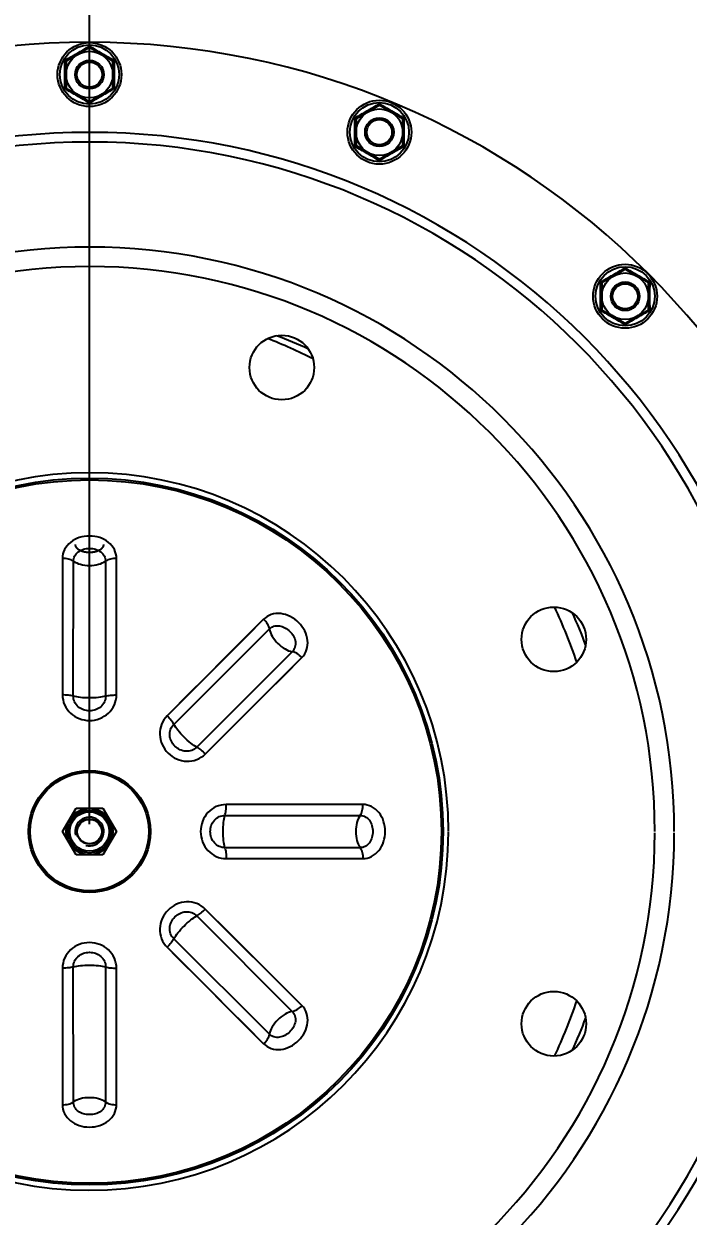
# Model space of a CAD drawing. Header units: millimetres. Extents: x 1186 to 6713, y 237 to 5598.
# Drawn here: x 3972 to 4157, y 4682.7 to 5015 of the extents above; entities that cross this region are included whole.
import ezdxf

# ---------------------------------------------------------------- set-up
doc = ezdxf.new("R2010")
doc.units = ezdxf.units.MM
doc.header["$LTSCALE"] = 384.175
doc.header["$PDMODE"] = 3
doc.header["$PDSIZE"] = 8
doc.layers.get('0').update_dxf_attribs({"linetype": 'CONTINUOUS'})
doc.layers.get('Defpoints').update_dxf_attribs({"linetype": 'CONTINUOUS'})
doc.layers.add('02___PRT_ALL_AXES', color=7, linetype='CONTINUOUS')
doc.layers.add('03___PRT_ALL_CURVES', color=7, linetype='CONTINUOUS')
doc.styles.get("Standard").update_dxf_attribs({"font": 'calibri.ttf'})
doc.dimstyles.get("Standard").update_dxf_attribs({"dimtxt": 43.75, "dimasz": 43.75, "dimexe": 1.5, "dimexo": 1, "dimtad": 1, "dimdsep": 46, "dimtxsty": 'Standard', "dimblk": '_FILLED', "dimblk1": '_FILLED', "dimblk2": '_FILLED', "dimcen": 0.09, "dimazin": 2, "dimtol": 1, "dimtp": 0.01, "dimtm": 0.01, "dimtfac": 1, "dimtofl": 0, "dimtmove": 0, "dimatfit": 3, "dimldrblk": '_FILLED', "dimfxl": 1, "dimtolj": 1, "dimarcsym": 0})

# ---------------------------------------------------------------- blocks, each defined once
blk = doc.blocks.new('_FILLED')
at = {"color": 0, "linetype": 'ByBlock'}
blk.add_solid([(0, 0), (-1, 0.2143), (-1, -0.2143)], dxfattribs=at)
blk = doc.blocks.new('*D78')
at = {"color": 0, "lineweight": -2}
for p, q in [((3990.23, 4791.94), (3990.23, 5283.6)), ((4033.98, 5282.1), (4311.9, 5282.1)), ((4626.51, 5282.1), (4348.59, 5282.1)), ((4670.26, 4791.94), (4670.26, 5283.6))]:
    blk.add_line(p, q, dxfattribs=at)
at = {"layer": 'Defpoints', "color": 0}
for p in [(4670.26, 5282.1), (3990.23, 4790.94), (4670.26, 4790.94)]:
    blk.add_point(p, dxfattribs=at)
at = {"color": 0, "linetype": 'ByBlock', "lineweight": -2, "xscale": 43.75, "yscale": 43.75, "zscale": 43.75, "rotation": 180}
blk.add_blockref('_FILLED', (3990.23, 5282.1), dxfattribs=at)
at = {"color": 0, "linetype": 'ByBlock', "lineweight": -2, "xscale": 43.75, "yscale": 43.75, "zscale": 43.75}
blk.add_blockref('_FILLED', (4670.26, 5282.1), dxfattribs=at)
at = {"color": 0, "insert": (4330.25, 5282.1), "char_height": 43.75, "attachment_point": 5}
blk.add_mtext('\\A1;\\A1;G', dxfattribs=at)
blk = doc.blocks.new('*D80')
at = {"color": 0, "lineweight": -2}
for p, q in [((3770.23, 4788.88), (3770.23, 4468.09)), ((4210.24, 4788.42), (4210.24, 4468.09)), ((3813.98, 4469.59), (3920.88, 4469.59)), ((4166.49, 4469.59), (4082.52, 4469.59))]:
    blk.add_line(p, q, dxfattribs=at)
at = {"layer": 'Defpoints', "color": 0}
for p in [(3770.23, 4789.88), (4210.24, 4789.42), (4210.24, 4469.59)]:
    blk.add_point(p, dxfattribs=at)
at = {"color": 0, "linetype": 'ByBlock', "lineweight": -2, "xscale": 43.75, "yscale": 43.75, "zscale": 43.75, "rotation": 180}
blk.add_blockref('_FILLED', (3770.23, 4469.59), dxfattribs=at)
at = {"color": 0, "linetype": 'ByBlock', "lineweight": -2, "xscale": 43.75, "yscale": 43.75, "zscale": 43.75}
blk.add_blockref('_FILLED', (4210.24, 4469.59), dxfattribs=at)
at = {"color": 0, "insert": (4001.7, 4469.59), "char_height": 43.75, "attachment_point": 5}
blk.add_mtext('\\A1;\\A1;%%C 440', dxfattribs=at)

msp = doc.modelspace()

# ---------------------------------------------------------------- linework, layer by layer
at = {"linetype": 'Continuous'}
for p, q in [((3990.23263, 5008.38586), (3983.73277, 5004.63286)), ((3996.73277, 5004.63332), (3990.23263, 5008.38586)), ((3983.73277, 5004.63286), (3983.73303, 4997.1273)), ((3996.73303, 4997.12776), (3996.73277, 5004.63332)), ((3983.73303, 4997.1273), (3990.23317, 4993.37476)), ((3990.23317, 4993.37476), (3996.73303, 4997.12776)), ((4070.97884, 4992.32445), (4064.47897, 4988.57144)), ((4077.47897, 4988.5719), (4070.97884, 4992.32445)), ((4064.47897, 4988.57144), (4064.47924, 4981.06589)), ((4077.47924, 4981.06635), (4077.47897, 4988.5719)), ((4064.47924, 4981.06589), (4070.97937, 4977.31334)), ((4070.97937, 4977.31334), (4077.47924, 4981.06635)), ((4139.43217, 4946.5854), (4132.9323, 4942.83239)), ((4145.9323, 4942.83285), (4139.43217, 4946.5854)), ((4132.9323, 4942.83239), (4132.93256, 4935.32684)), ((4145.93256, 4935.32729), (4145.9323, 4942.83285)), ((4132.93256, 4935.32684), (4139.4327, 4931.57429)), ((4139.4327, 4931.57429), (4145.93256, 4935.32729)), ((3982.70017, 4866.02712), (3982.70694, 4827.9568)), ((3982.70017, 4866.02712), (3982.70308, 4843.34072)), ((3997.75885, 4827.95682), (3997.76559, 4866.02711)), ((3985.72624, 4827.62706), (3985.73807, 4865.26695)), ((3994.72766, 4865.26689), (3994.73946, 4827.62705)), ((4038.75038, 4849.05068), (4011.83537, 4822.12609)), ((4013.73719, 4819.75798), (4040.36098, 4846.36504)), ((4046.71753, 4840.0084), (4020.11049, 4813.38467)), ((4022.47871, 4811.48282), (4049.40324, 4838.39781)), ((4066.37971, 4797.41304), (4028.30939, 4797.40627)), ((4027.97965, 4794.38697), (4065.61954, 4794.37514)), ((4065.61948, 4785.38555), (4027.97964, 4785.37375)), ((4028.30941, 4782.35436), (4066.3797, 4782.34762)), ((4020.11057, 4766.37602), (4046.71763, 4739.75223)), ((4049.40327, 4741.36283), (4022.4787, 4768.27783)), ((4040.36099, 4733.39568), (4013.73726, 4760.00272)), ((4011.83541, 4757.6345), (4038.7504, 4730.70998)), ((3982.70695, 4751.8038), (3982.70021, 4713.73351)), ((3985.73814, 4714.49373), (3985.72634, 4752.13357)), ((3994.73956, 4752.13357), (3994.72773, 4714.49367)), ((3997.76563, 4713.7335), (3997.75886, 4751.80383)), ((3997.76563, 4713.7335), (3997.76381, 4729.78257)), ((3982.70053, 4718.00451), (3982.70021, 4713.73351))]:
    msp.add_line(p, q, dxfattribs=at)
for points in [[(3997.76399, 4851.24096), (3997.76527, 4861.75611), (3997.76559, 4866.02711)], [(3997.75885, 4827.95682), (3997.76124, 4836.15949), (3997.76289, 4844.25019), (3997.76399, 4851.24096)], [(4038.75038, 4849.05068), (4033.84314, 4844.14252), (4021.80995, 4832.10581)], [(3982.70308, 4843.34072), (3982.70425, 4837.53456), (3982.70694, 4827.9568)], [(4035.57245, 4824.57032), (4039.73598, 4828.73261), (4044.33067, 4833.32615), (4049.40324, 4838.39781)], [(4021.80995, 4832.10581), (4018.58647, 4828.88099), (4011.83537, 4822.12609)], [(4022.47871, 4811.48282), (4025.32709, 4814.32936), (4035.57245, 4824.57032)], [(4047.5125, 4797.41079), (4042.41918, 4797.4099), (4037.85955, 4797.40895), (4028.30939, 4797.40627)], [(4066.37971, 4797.41304), (4059.43917, 4797.41239), (4047.5125, 4797.41079)], [(4028.30941, 4782.35436), (4032.33633, 4782.35305), (4041.47529, 4782.35091)], [(4041.47529, 4782.35091), (4046.82234, 4782.34995), (4052.70959, 4782.34907), (4059.20664, 4782.34826), (4066.3797, 4782.34762)], [(4036.06055, 4754.70237), (4032.4584, 4758.30326), (4029.23358, 4761.52674), (4022.4787, 4768.27783)], [(4011.83541, 4757.6345), (4014.68195, 4754.78612), (4021.14265, 4748.32238)], [(4049.40327, 4741.36283), (4044.4951, 4746.27007), (4036.06055, 4754.70237)], [(3982.70695, 4751.8038), (3982.70456, 4743.60113), (3982.70291, 4735.51043), (3982.70181, 4728.51967), (3982.70053, 4718.00451)], [(3997.76381, 4729.78257), (3997.76272, 4736.4199), (3997.76155, 4742.22606), (3997.75886, 4751.80383)], [(4021.14265, 4748.32238), (4024.92291, 4744.54076), (4029.0852, 4740.37723), (4033.67874, 4735.78254), (4038.7504, 4730.70998)]]:
    msp.add_lwpolyline(points, dxfattribs=at)
for centre, radius in [((3990.2329, 5000.88031), 8.91272), ((3990.2329, 5000.88031), 8.24637), ((3990.2329, 5000.88031), 6.5), ((3990.2329, 5000.88031), 4), ((3990.2329, 5000.88031), 3.5), ((4070.9791, 4984.81889), 8.91272), ((4070.9791, 4984.81889), 8.24637), ((4070.9791, 4984.81889), 6.5), ((4070.9791, 4984.81889), 4), ((4070.9791, 4984.81889), 3.5), ((4139.43243, 4939.07984), 8.91272), ((4139.43243, 4939.07984), 8.24637), ((4139.43243, 4939.07984), 6.5), ((4139.43243, 4939.07984), 4), ((4139.43243, 4939.07984), 3.5), ((3990.2329, 4789.88031), 98.5), ((3990.2329, 4789.88031), 98.02353), ((3990.2329, 4789.88031), 17), ((3990.2329, 4789.88031), 16.52), ((3990.2329, 4789.88031), 6), ((3990.2329, 4789.88031), 5.5), ((3990.2329, 4789.88031), 3.5), ((3990.2329, 4789.88031), 3.4)]:
    msp.add_circle(centre, radius, dxfattribs=at)
for radius, start, end in [(100, 0, 359.88), (4, 255, 195)]:
    msp.add_arc((3990.2329, 4789.88031), radius, start, end, dxfattribs=at)
for points in [[(3983.38086, 5004.83601), (3984.52893, 5005.48473), (3986.82352, 5006.78505), (3989.09683, 5008.12223), (3990.23262, 5008.7922)], [(3990.23262, 5008.7922), (3991.36846, 5008.12231), (3993.64186, 5006.78529), (3995.93655, 5005.48513), (3997.08466, 5004.83649)], [(3990.23318, 4992.96842), (3989.09734, 4993.63832), (3986.82394, 4994.97533), (3984.52925, 4996.27549), (3983.38114, 4996.92413)], [(3997.08494, 4996.92461), (3995.93687, 4996.27589), (3993.64228, 4994.97557), (3991.36897, 4993.6384), (3990.23318, 4992.96842)], [(4064.12707, 4988.77459), (4065.27513, 4989.42331), (4067.56972, 4990.72363), (4069.84303, 4992.06081), (4070.97883, 4992.73078)], [(4070.97882, 4992.73078), (4072.11466, 4992.06089), (4074.38807, 4990.72387), (4076.68275, 4989.42372), (4077.83086, 4988.77508)], [(4070.97939, 4976.907), (4069.84355, 4977.5769), (4067.57014, 4978.91391), (4065.27546, 4980.21407), (4064.12735, 4980.86271)], [(4077.83114, 4980.86319), (4076.68308, 4980.21447), (4074.38849, 4978.91415), (4072.11517, 4977.57698), (4070.97938, 4976.907)], [(4132.58039, 4943.03554), (4133.72846, 4943.68426), (4136.02305, 4944.98458), (4138.29636, 4946.32176), (4139.43215, 4946.99173)], [(4139.43215, 4946.99173), (4140.56799, 4946.32184), (4142.84139, 4944.98482), (4145.13608, 4943.68466), (4146.28419, 4943.03603)], [(4139.43271, 4931.16795), (4138.29687, 4931.83785), (4136.02347, 4933.17486), (4133.72878, 4934.47502), (4132.58067, 4935.12366)], [(4146.28447, 4935.12414), (4145.1364, 4934.47542), (4142.84181, 4933.1751), (4140.5685, 4931.83793), (4139.43271, 4931.16795)]]:
    msp.add_open_spline(points, degree=3, dxfattribs=at)
for points, knots in [([(3990.23262, 5008.38586), (3990.23262, 5008.34528), (3990.23363, 5008.65675), (3990.23262, 5008.69732), (3990.23262, 5008.7922)], [0, 0, 0, 0, 0.29956188, 1, 1, 1, 1]), ([(3983.38116, 4996.92412), (3983.39347, 4998.25189), (3983.41457, 5000.88922), (3983.39312, 5003.52656), (3983.38088, 5004.83602)], [0, 0, 0, 0, 0.503470775, 1, 1, 1, 1]), ([(3983.73277, 5004.63286), (3983.73293, 5004.63216), (3983.72859, 5004.6361), (3983.72498, 5004.63687), (3983.71513, 5004.64339), (3983.70347, 5004.64991), (3983.68818, 5004.65897), (3983.66265, 5004.67378), (3983.62463, 5004.6958), (3983.57282, 5004.72557), (3983.51377, 5004.75944), (3983.449, 5004.7967), (3983.40407, 5004.82261), (3983.38088, 5004.836)], [0, 0, 0, 0, 0.005270768, 0.020858191, 0.046282368, 0.081003533, 0.124365062, 0.175697192, 0.299730798, 0.448270882, 0.617065146, 0.802297204, 1, 1, 1, 1]), ([(3997.08464, 5004.83649), (3997.06145, 5004.8231), (3997.01652, 5004.79718), (3996.95175, 5004.75992), (3996.8927, 5004.72604), (3996.84089, 5004.69627), (3996.80287, 5004.67425), (3996.77735, 5004.65943), (3996.76204, 5004.65037), (3996.75044, 5004.64383), (3996.74044, 5004.63736), (3996.7371, 5004.63651), (3996.73249, 5004.63266), (3996.73277, 5004.63332)], [0, 0, 0, 0, 0.197705209, 0.382939848, 0.551741292, 0.700291465, 0.824330592, 0.875663154, 0.919023194, 0.953740564, 0.97915805, 0.994736811, 1, 1, 1, 1]), ([(3997.08464, 5004.8365), (3997.07233, 5003.50887), (3997.05123, 5000.87153), (3997.07268, 4998.2342), (3997.08492, 4996.92461)], [0, 0, 0, 0, 0.503419542, 1, 1, 1, 1]), ([(3983.73305, 4997.1273), (3983.73333, 4997.12795), (3983.7287, 4997.12414), (3983.72535, 4997.12333), (3983.71529, 4997.11699), (3983.70361, 4997.11061), (3983.6882, 4997.10173), (3983.66258, 4997.08711), (3983.62451, 4997.06514), (3983.57281, 4997.03517), (3983.51394, 4997.00096), (3983.44926, 4996.96348), (3983.40434, 4996.93752), (3983.38115, 4996.92413)], [0, 0, 0, 0, 0.005246527, 0.020788041, 0.046167334, 0.080859382, 0.124204947, 0.175529424, 0.299562897, 0.448123589, 0.616956491, 0.802239647, 1, 1, 1, 1]), ([(3997.08493, 4996.92461), (3997.06174, 4996.938), (3997.01682, 4996.96396), (3996.95214, 4997.00143), (3996.89327, 4997.03564), (3996.84154, 4997.06563), (3996.80354, 4997.08752), (3996.7778, 4997.10226), (3996.76262, 4997.11088), (3996.75032, 4997.11796), (3996.74245, 4997.12225), (3996.73728, 4997.12547), (3996.73548, 4997.12603), (3996.73285, 4997.12845), (3996.73302, 4997.12776)], [0, 0, 0, 0, 0.197757183, 0.383035853, 0.551868359, 0.700432958, 0.824469569, 0.875795596, 0.919142329, 0.953834439, 0.979211825, 0.988239588, 0.994751198, 1, 1, 1, 1]), ([(3990.23318, 4992.96842), (3990.23318, 4993.0633), (3990.23418, 4993.10387), (3990.23315, 4993.41534), (3990.23315, 4993.37477)], [0, 0, 0, 0, 0.700434158, 1, 1, 1, 1]), ([(4070.97882, 4992.32444), (4070.97883, 4992.28386), (4070.97984, 4992.59533), (4070.97883, 4992.63591), (4070.97882, 4992.73078)], [0, 0, 0, 0, 0.29956188, 1, 1, 1, 1]), ([(4064.12737, 4980.8627), (4064.13967, 4982.19047), (4064.16077, 4984.82781), (4064.13932, 4987.46514), (4064.12709, 4988.7746)], [0, 0, 0, 0, 0.503470775, 1, 1, 1, 1]), ([(4064.47897, 4988.57144), (4064.47914, 4988.57074), (4064.47479, 4988.57469), (4064.47119, 4988.57545), (4064.46133, 4988.58197), (4064.44967, 4988.58849), (4064.43438, 4988.59755), (4064.40885, 4988.61236), (4064.37083, 4988.63438), (4064.31902, 4988.66415), (4064.25997, 4988.69802), (4064.1952, 4988.73528), (4064.15028, 4988.7612), (4064.12709, 4988.77458)], [0, 0, 0, 0, 0.005270768, 0.020858191, 0.046282368, 0.081003533, 0.124365062, 0.175697192, 0.299730798, 0.448270882, 0.617065146, 0.802297204, 1, 1, 1, 1]), ([(4077.83084, 4988.77507), (4077.80765, 4988.76168), (4077.76273, 4988.73576), (4077.69796, 4988.6985), (4077.63891, 4988.66462), (4077.5871, 4988.63485), (4077.54907, 4988.61283), (4077.52356, 4988.59801), (4077.50824, 4988.58895), (4077.49664, 4988.58241), (4077.48665, 4988.57594), (4077.48331, 4988.5751), (4077.47869, 4988.57124), (4077.47897, 4988.5719)], [0, 0, 0, 0, 0.197705209, 0.382939848, 0.551741292, 0.700291465, 0.824330592, 0.875663154, 0.919023194, 0.953740564, 0.97915805, 0.994736811, 1, 1, 1, 1]), ([(4077.83084, 4988.77508), (4077.81854, 4987.44745), (4077.79743, 4984.81011), (4077.81889, 4982.17278), (4077.83112, 4980.86319)], [0, 0, 0, 0, 0.503419542, 1, 1, 1, 1]), ([(4064.47925, 4981.06588), (4064.47953, 4981.06653), (4064.47491, 4981.06272), (4064.47155, 4981.06192), (4064.4615, 4981.05557), (4064.44982, 4981.04919), (4064.43441, 4981.04031), (4064.40878, 4981.02569), (4064.37072, 4981.00373), (4064.31902, 4980.97376), (4064.26014, 4980.93954), (4064.19547, 4980.90206), (4064.15055, 4980.8761), (4064.12735, 4980.86271)], [0, 0, 0, 0, 0.005246527, 0.020788041, 0.046167334, 0.080859382, 0.124204947, 0.175529424, 0.299562897, 0.448123589, 0.616956491, 0.802239647, 1, 1, 1, 1]), ([(4077.83114, 4980.86319), (4077.80794, 4980.87658), (4077.76302, 4980.90254), (4077.69834, 4980.94001), (4077.63947, 4980.97422), (4077.58774, 4981.00421), (4077.54974, 4981.02611), (4077.52401, 4981.04084), (4077.50883, 4981.04946), (4077.49653, 4981.05654), (4077.48866, 4981.06083), (4077.48349, 4981.06405), (4077.48168, 4981.06461), (4077.47906, 4981.06703), (4077.47922, 4981.06634)], [0, 0, 0, 0, 0.197757183, 0.383035853, 0.551868359, 0.700432958, 0.824469569, 0.875795596, 0.919142329, 0.953834439, 0.979211825, 0.988239588, 0.994751198, 1, 1, 1, 1]), ([(4070.97938, 4976.90701), (4070.97938, 4977.00188), (4070.98039, 4977.04245), (4070.97935, 4977.35392), (4070.97936, 4977.31335)], [0, 0, 0, 0, 0.700434158, 1, 1, 1, 1]), ([(4139.43215, 4946.58539), (4139.43215, 4946.54481), (4139.43316, 4946.85628), (4139.43215, 4946.89686), (4139.43215, 4946.99173)], [0, 0, 0, 0, 0.29956188, 1, 1, 1, 1]), ([(4132.58069, 4935.12365), (4132.593, 4936.45142), (4132.6141, 4939.08876), (4132.59265, 4941.72609), (4132.58041, 4943.03555)], [0, 0, 0, 0, 0.503470775, 1, 1, 1, 1]), ([(4132.9323, 4942.83239), (4132.93246, 4942.83169), (4132.92812, 4942.83564), (4132.92451, 4942.8364), (4132.91466, 4942.84292), (4132.903, 4942.84944), (4132.88771, 4942.8585), (4132.86218, 4942.87331), (4132.82416, 4942.89533), (4132.77235, 4942.9251), (4132.7133, 4942.95897), (4132.64853, 4942.99623), (4132.6036, 4943.02214), (4132.58041, 4943.03553)], [0, 0, 0, 0, 0.005270768, 0.020858191, 0.046282368, 0.081003533, 0.124365062, 0.175697192, 0.299730798, 0.448270882, 0.617065146, 0.802297204, 1, 1, 1, 1]), ([(4146.28417, 4943.03602), (4146.26098, 4943.02263), (4146.21605, 4942.99671), (4146.15128, 4942.95945), (4146.09223, 4942.92557), (4146.04043, 4942.8958), (4146.0024, 4942.87378), (4145.97688, 4942.85896), (4145.96157, 4942.8499), (4145.94997, 4942.84336), (4145.93997, 4942.83689), (4145.93663, 4942.83604), (4145.93202, 4942.83219), (4145.9323, 4942.83285)], [0, 0, 0, 0, 0.197705209, 0.382939848, 0.551741292, 0.700291465, 0.824330592, 0.875663154, 0.919023194, 0.953740564, 0.97915805, 0.994736811, 1, 1, 1, 1]), ([(4146.28417, 4943.03603), (4146.27186, 4941.7084), (4146.25076, 4939.07106), (4146.27221, 4936.43373), (4146.28445, 4935.12414)], [0, 0, 0, 0, 0.503419542, 1, 1, 1, 1]), ([(4132.93258, 4935.32683), (4132.93286, 4935.32748), (4132.92823, 4935.32367), (4132.92488, 4935.32287), (4132.91483, 4935.31652), (4132.90314, 4935.31014), (4132.88774, 4935.30126), (4132.86211, 4935.28664), (4132.82404, 4935.26468), (4132.77234, 4935.23471), (4132.71347, 4935.20049), (4132.64879, 4935.16301), (4132.60387, 4935.13705), (4132.58068, 4935.12366)], [0, 0, 0, 0, 0.005246527, 0.020788041, 0.046167334, 0.080859382, 0.124204947, 0.175529424, 0.299562897, 0.448123589, 0.616956491, 0.802239647, 1, 1, 1, 1]), ([(4146.28447, 4935.12414), (4146.26127, 4935.13753), (4146.21635, 4935.16349), (4146.15167, 4935.20096), (4146.0928, 4935.23517), (4146.04107, 4935.26516), (4146.00307, 4935.28705), (4145.97733, 4935.30179), (4145.96215, 4935.31041), (4145.94986, 4935.31749), (4145.94198, 4935.32178), (4145.93682, 4935.325), (4145.93501, 4935.32556), (4145.93238, 4935.32798), (4145.93255, 4935.32729)], [0, 0, 0, 0, 0.197757183, 0.383035853, 0.551868359, 0.700432958, 0.824469569, 0.875795596, 0.919142329, 0.953834439, 0.979211825, 0.988239588, 0.994751198, 1, 1, 1, 1]), ([(4139.43271, 4931.16795), (4139.43271, 4931.26283), (4139.43371, 4931.3034), (4139.43268, 4931.61487), (4139.43268, 4931.5743)], [0, 0, 0, 0, 0.700434158, 1, 1, 1, 1]), ([(3997.76559, 4866.02711), (3997.76564, 4866.86004), (3997.33754, 4868.58937), (3995.5923, 4870.66123), (3993.09568, 4871.97133), (3990.23645, 4872.40753), (3987.37575, 4871.97334), (3984.87612, 4870.66365), (3983.12857, 4868.59065), (3982.70012, 4866.86023), (3982.70017, 4866.02712)], [0, 0, 0, 0, 0.115890211, 0.237397074, 0.366276145, 0.499824592, 0.633423918, 0.762456219, 0.884085405, 1, 1, 1, 1]), ([(3985.7381, 4865.26694), (3985.34744, 4865.55163), (3984.33303, 4865.94146), (3983.27284, 4866.04194), (3982.70017, 4866.0271)], [0, 0, 0, 0, 0.457645836, 1, 1, 1, 1]), ([(3985.73792, 4865.26717), (3985.73778, 4865.75456), (3985.99945, 4866.76799), (3987.0611, 4867.95246), (3988.55847, 4868.6538), (3990.23477, 4868.85696), (3991.9103, 4868.65305), (3993.40653, 4867.95176), (3994.46596, 4866.76692), (3994.72757, 4865.75418), (3994.72742, 4865.26688)], [0, 0, 0, 0, 0.115820462, 0.237311282, 0.366319298, 0.500150442, 0.633939139, 0.762809308, 0.884201965, 1, 1, 1, 1]), ([(3997.7656, 4866.02714), (3997.1929, 4866.04199), (3996.13264, 4865.94149), (3995.11818, 4865.55163), (3994.72751, 4865.26691)], [0, 0, 0, 0, 0.542357193, 1, 1, 1, 1]), ([(3985.73807, 4865.26695), (3986.31736, 4864.84343), (3987.81254, 4864.24557), (3990.23286, 4863.96791), (3992.65312, 4864.24562), (3994.14841, 4864.84331), (3994.72766, 4865.26689)], [0, 0, 0, 0, 0.228816412, 0.499999783, 0.771183164, 1, 1, 1, 1]), ([(4040.36099, 4846.36501), (4040.28606, 4846.84256), (4039.84442, 4847.8355), (4039.1658, 4848.65623), (4038.75037, 4849.05067)], [0, 0, 0, 0, 0.457645836, 1, 1, 1, 1]), ([(4049.40324, 4838.39781), (4049.99224, 4838.98675), (4050.91235, 4840.51228), (4051.1433, 4843.21138), (4050.3043, 4845.90314), (4048.59096, 4848.23337), (4046.26113, 4849.94916), (4043.56753, 4850.79057), (4040.86599, 4850.56044), (4039.33944, 4849.63981), (4038.75038, 4849.05068)], [0, 0, 0, 0, 0.115890344, 0.237397281, 0.366276391, 0.49982486, 0.633424235, 0.762456705, 0.884085771, 1, 1, 1, 1]), ([(4040.36098, 4846.36504), (4040.47113, 4845.65594), (4041.10563, 4844.17594), (4042.62071, 4842.26818), (4044.52847, 4840.75317), (4046.00842, 4840.11847), (4046.71753, 4840.0084)], [0, 0, 0, 0, 0.228816387, 0.49999976, 0.771183144, 1, 1, 1, 1]), ([(4040.36103, 4846.3653), (4040.70557, 4846.71004), (4041.6072, 4847.24161), (4043.19543, 4847.32846), (4044.75017, 4846.76559), (4046.07915, 4845.72392), (4047.11974, 4844.39496), (4047.68185, 4842.84107), (4047.59317, 4841.25413), (4047.06204, 4840.35303), (4046.71736, 4840.00856)], [0, 0, 0, 0, 0.11582012, 0.237310814, 0.366318987, 0.50015017, 0.633938893, 0.762809105, 0.884201839, 1, 1, 1, 1]), ([(4049.40326, 4838.39783), (4049.0088, 4838.81329), (4048.18802, 4839.49194), (4047.19501, 4839.9336), (4046.71744, 4840.00851)], [0, 0, 0, 0, 0.542357193, 1, 1, 1, 1]), ([(3985.72612, 4827.62713), (3985.29936, 4827.76126), (3984.2884, 4827.9163), (3983.2744, 4827.96164), (3982.70694, 4827.95681)], [0, 0, 0, 0, 0.440806577, 1, 1, 1, 1]), ([(3982.70694, 4827.9568), (3982.70729, 4827.01476), (3983.11367, 4825.10159), (3984.82072, 4822.72704), (3987.32863, 4821.18751), (3990.2294, 4820.67091), (3993.13161, 4821.18521), (3995.64259, 4822.72419), (3997.35184, 4825.1001), (3997.75851, 4827.01449), (3997.75885, 4827.95682)], [0, 0, 0, 0, 0.123541285, 0.247969887, 0.373524493, 0.499838918, 0.626193015, 0.751875021, 0.876420168, 1, 1, 1, 1]), ([(3994.73921, 4827.62703), (3994.74008, 4827.07342), (3994.49094, 4825.94614), (3993.44713, 4824.57198), (3991.93768, 4823.71984), (3990.2307, 4823.45287), (3988.52445, 4823.72121), (3987.01728, 4824.57433), (3985.97411, 4825.94708), (3985.72502, 4827.07375), (3985.72588, 4827.62721)], [0, 0, 0, 0, 0.12340616, 0.248015366, 0.373830524, 0.500160618, 0.626453235, 0.752131743, 0.876628417, 1, 1, 1, 1]), ([(3994.73946, 4827.62705), (3994.10204, 4827.43073), (3992.59454, 4827.19622), (3990.23283, 4827.07894), (3987.87114, 4827.19629), (3986.36364, 4827.43073), (3985.72624, 4827.62706)], [0, 0, 0, 0, 0.22011938, 0.500002135, 0.779885753, 1, 1, 1, 1]), ([(3994.73947, 4827.62706), (3995.16623, 4827.76123), (3996.17726, 4827.9163), (3997.19133, 4827.96165), (3997.75885, 4827.95681)], [0, 0, 0, 0, 0.440787802, 1, 1, 1, 1]), ([(4011.83537, 4822.12609), (4011.16953, 4821.45969), (4010.10374, 4819.81904), (4009.63186, 4816.93115), (4010.31875, 4814.06716), (4012.00718, 4811.6495), (4014.42609, 4809.96333), (4017.28929, 4809.27928), (4020.17446, 4809.75256), (4021.813, 4810.81761), (4022.47871, 4811.48282)], [0, 0, 0, 0, 0.123540765, 0.248049388, 0.373723722, 0.500151782, 0.626570643, 0.752210718, 0.876581026, 1, 1, 1, 1]), ([(4013.73715, 4819.75812), (4013.53024, 4820.15473), (4012.92501, 4820.97921), (4012.24007, 4821.72828), (4011.83539, 4822.12612)], [0, 0, 0, 0, 0.440806548, 1, 1, 1, 1]), ([(4020.11031, 4813.38483), (4019.71997, 4812.99327), (4018.74828, 4812.37294), (4017.04053, 4812.13819), (4015.37085, 4812.60087), (4013.97351, 4813.61798), (4012.95527, 4815.01469), (4012.49133, 4816.68481), (4012.72431, 4818.39431), (4013.34506, 4819.36755), (4013.73704, 4819.75833)], [0, 0, 0, 0, 0.123245574, 0.247678063, 0.373460131, 0.499837313, 0.626222814, 0.752028643, 0.87661774, 1, 1, 1, 1]), ([(4020.11049, 4813.38467), (4019.52095, 4813.69657), (4018.28916, 4814.59671), (4016.53625, 4816.18376), (4014.94927, 4817.93671), (4014.04907, 4819.16845), (4013.73719, 4819.75798)], [0, 0, 0, 0, 0.220119433, 0.500002196, 0.779885823, 1, 1, 1, 1]), ([(4020.11051, 4813.38466), (4020.50715, 4813.17778), (4021.3317, 4812.57252), (4022.08083, 4811.88753), (4022.47871, 4811.48281)], [0, 0, 0, 0, 0.440787802, 1, 1, 1, 1]), ([(4028.30939, 4797.40627), (4027.36637, 4797.40589), (4025.4517, 4796.99905), (4023.07675, 4795.2888), (4021.53863, 4792.78308), (4021.1956, 4790.84317), (4021.19565, 4789.88031)], [0, 0, 0, 0, 0.247340189, 0.496314031, 0.747455011, 1, 1, 1, 1]), ([(4027.97972, 4794.3871), (4028.11385, 4794.81385), (4028.26889, 4795.82481), (4028.31423, 4796.83881), (4028.30939, 4797.40627)], [0, 0, 0, 0, 0.440806594, 1, 1, 1, 1]), ([(4065.61953, 4794.37512), (4065.90422, 4794.76577), (4066.29405, 4795.78018), (4066.39453, 4796.84037), (4066.37969, 4797.41304)], [0, 0, 0, 0, 0.457645836, 1, 1, 1, 1]), ([(4072.61335, 4789.88031), (4072.61337, 4790.84038), (4072.32495, 4792.74207), (4071.01532, 4795.23743), (4068.94319, 4796.98467), (4067.21307, 4797.41309), (4066.37971, 4797.41304)], [0, 0, 0, 0, 0.267157049, 0.524996743, 0.768100595, 1, 1, 1, 1]), ([(4023.8948, 4789.88064), (4023.89479, 4790.44697), (4024.07307, 4791.58781), (4024.92526, 4793.09375), (4026.29819, 4794.13875), (4027.42575, 4794.38818), (4027.97979, 4794.38733)], [0, 0, 0, 0, 0.25249117, 0.503875202, 0.752985019, 1, 1, 1, 1]), ([(4027.97964, 4785.37375), (4027.78332, 4786.01117), (4027.54881, 4787.51867), (4027.43153, 4789.88038), (4027.54887, 4792.24207), (4027.78332, 4793.74957), (4027.97965, 4794.38697)], [0, 0, 0, 0, 0.22011938, 0.500002135, 0.779885753, 1, 1, 1, 1]), ([(4065.61954, 4794.37514), (4065.19602, 4793.79585), (4064.59816, 4792.30067), (4064.3205, 4789.88035), (4064.5982, 4787.46009), (4065.1959, 4785.96481), (4065.61948, 4785.38555)], [0, 0, 0, 0, 0.22881641, 0.499999781, 0.771183163, 1, 1, 1, 1]), ([(4065.61976, 4794.37529), (4066.10733, 4794.37543), (4067.12062, 4794.11376), (4068.30453, 4793.05226), (4069.0059, 4791.55732), (4069.14088, 4790.44359), (4069.14089, 4789.88051)], [0, 0, 0, 0, 0.23173606, 0.4745695, 0.732373369, 1, 1, 1, 1]), ([(4021.19565, 4789.88031), (4021.1957, 4788.9169), (4021.53888, 4786.97629), (4023.07794, 4784.47045), (4025.45289, 4782.76118), (4027.36688, 4782.3547), (4028.30941, 4782.35436)], [0, 0, 0, 0, 0.25268737, 0.503858586, 0.752789705, 1, 1, 1, 1]), ([(4027.97962, 4785.374), (4027.42587, 4785.37313), (4026.29883, 4785.62218), (4024.92523, 4786.66595), (4024.07299, 4788.17256), (4023.89482, 4789.31392), (4023.8948, 4789.88064)], [0, 0, 0, 0, 0.246865394, 0.495907054, 0.747348512, 1, 1, 1, 1]), ([(4069.14089, 4789.88051), (4069.14089, 4789.31732), (4069.00614, 4788.20346), (4068.30507, 4786.70783), (4067.12007, 4785.64738), (4066.10695, 4785.38564), (4065.61947, 4785.38579)], [0, 0, 0, 0, 0.267653211, 0.525468058, 0.768327755, 1, 1, 1, 1]), ([(4066.3797, 4782.34762), (4067.21287, 4782.34757), (4068.94277, 4782.77582), (4071.01501, 4784.52272), (4072.32491, 4787.0182), (4072.61331, 4788.9201), (4072.61335, 4789.88031)], [0, 0, 0, 0, 0.231847702, 0.474946861, 0.732802485, 1, 1, 1, 1]), ([(4027.97965, 4785.37374), (4028.11382, 4784.94699), (4028.26889, 4783.93595), (4028.31424, 4782.92188), (4028.3094, 4782.35436)], [0, 0, 0, 0, 0.440787802, 1, 1, 1, 1]), ([(4065.6195, 4785.3857), (4065.90422, 4784.99503), (4066.29408, 4783.98057), (4066.39458, 4782.92032), (4066.37973, 4782.34761)], [0, 0, 0, 0, 0.457642807, 1, 1, 1, 1]), ([(4022.4787, 4768.27783), (4021.81233, 4768.94371), (4020.17215, 4770.00916), (4017.28599, 4770.48116), (4014.42399, 4769.79638), (4012.00751, 4768.11045), (4010.31904, 4765.69456), (4009.63178, 4762.83079), (4010.10326, 4759.94221), (4011.16935, 4758.30104), (4011.83541, 4757.6345)], [0, 0, 0, 0, 0.123541431, 0.247971357, 0.373527945, 0.499844571, 0.62620072, 0.751882405, 0.876425862, 1, 1, 1, 1]), ([(4013.73742, 4760.00291), (4013.34536, 4760.39373), (4012.72444, 4761.36697), (4012.49078, 4763.07669), (4012.95558, 4764.74658), (4013.97377, 4766.14243), (4015.37004, 4767.15922), (4017.03904, 4767.62173), (4018.74737, 4767.38868), (4019.72019, 4766.76813), (4020.11093, 4766.37617)], [0, 0, 0, 0, 0.12340028, 0.248007389, 0.373822461, 0.500154577, 0.626449453, 0.752130104, 0.876628216, 1, 1, 1, 1]), ([(4013.73726, 4760.00272), (4014.04916, 4760.59226), (4014.9493, 4761.82405), (4016.53635, 4763.57696), (4018.28929, 4765.16395), (4019.52104, 4766.06413), (4020.11057, 4766.37602)], [0, 0, 0, 0, 0.22011938, 0.500002135, 0.779885753, 1, 1, 1, 1]), ([(4020.11071, 4766.37606), (4020.50732, 4766.58297), (4021.3318, 4767.1882), (4022.08087, 4767.87314), (4022.47871, 4768.27782)], [0, 0, 0, 0, 0.440806577, 1, 1, 1, 1]), ([(4013.73725, 4760.00271), (4013.53037, 4759.60607), (4012.92511, 4758.78151), (4012.24012, 4758.03238), (4011.8354, 4757.6345)], [0, 0, 0, 0, 0.440787802, 1, 1, 1, 1]), ([(3997.75886, 4751.80383), (3997.75851, 4752.74587), (3997.35213, 4754.65903), (3995.64508, 4757.03358), (3993.13717, 4758.57311), (3990.2364, 4759.08971), (3987.33419, 4758.57541), (3984.82321, 4757.03643), (3983.11396, 4754.66052), (3982.70729, 4752.74613), (3982.70695, 4751.8038)], [0, 0, 0, 0, 0.123541285, 0.247969887, 0.373524493, 0.499838918, 0.626193015, 0.751875021, 0.876420168, 1, 1, 1, 1]), ([(3985.72659, 4752.13359), (3985.72572, 4752.6872), (3985.97486, 4753.81448), (3987.01867, 4755.18865), (3988.52812, 4756.04078), (3990.2351, 4756.30775), (3991.94135, 4756.03941), (3993.44852, 4755.18629), (3994.49169, 4753.81354), (3994.74078, 4752.68687), (3994.73992, 4752.13342)], [0, 0, 0, 0, 0.12340616, 0.248015366, 0.373830524, 0.500160619, 0.626453235, 0.752131743, 0.876628417, 1, 1, 1, 1]), ([(3985.72634, 4752.13357), (3986.36376, 4752.32989), (3987.87126, 4752.5644), (3990.23297, 4752.68169), (3992.59466, 4752.56434), (3994.10216, 4752.32989), (3994.73956, 4752.13357)], [0, 0, 0, 0, 0.22011938, 0.500002135, 0.779885752, 1, 1, 1, 1]), ([(3985.72633, 4752.13357), (3985.29957, 4751.99939), (3984.28854, 4751.84432), (3983.27447, 4751.79897), (3982.70695, 4751.80381)], [0, 0, 0, 0, 0.440787802, 1, 1, 1, 1]), ([(3994.73968, 4752.1335), (3995.16644, 4751.99936), (3996.1774, 4751.84432), (3997.1914, 4751.79898), (3997.75886, 4751.80382)], [0, 0, 0, 0, 0.440806577, 1, 1, 1, 1]), ([(4038.7504, 4730.70998), (4039.33933, 4730.12097), (4040.86485, 4729.20087), (4043.56392, 4728.96991), (4046.25566, 4729.80888), (4048.58589, 4731.52218), (4050.3017, 4733.85199), (4051.14314, 4736.54558), (4050.91306, 4739.24716), (4049.99242, 4740.77375), (4049.40327, 4741.36283)], [0, 0, 0, 0, 0.115889432, 0.237395261, 0.366273236, 0.499820436, 0.633419103, 0.762451657, 0.884082182, 1, 1, 1, 1]), ([(4046.71763, 4739.75223), (4046.00853, 4739.64208), (4044.52853, 4739.00758), (4042.62077, 4737.4925), (4041.10576, 4735.58475), (4040.47106, 4734.10479), (4040.36099, 4733.39568)], [0, 0, 0, 0, 0.228816329, 0.49999971, 0.771183101, 1, 1, 1, 1]), ([(4046.71789, 4739.75219), (4047.06264, 4739.40764), (4047.59422, 4738.50598), (4047.68105, 4736.91772), (4047.11814, 4735.36299), (4046.07647, 4734.03403), (4044.74751, 4732.99346), (4043.19363, 4732.43136), (4041.60671, 4732.52004), (4040.70562, 4733.05117), (4040.36115, 4733.39585)], [0, 0, 0, 0, 0.115823434, 0.237315718, 0.366323872, 0.500154444, 0.633941952, 0.762811013, 0.884202705, 1, 1, 1, 1]), ([(4046.7176, 4739.75222), (4047.19514, 4739.82715), (4048.18809, 4740.2688), (4049.00881, 4740.94741), (4049.40325, 4741.36284)], [0, 0, 0, 0, 0.457645836, 1, 1, 1, 1]), ([(4038.75042, 4730.70995), (4039.16588, 4731.10441), (4039.84453, 4731.92519), (4040.28619, 4732.9182), (4040.3611, 4733.39577)], [0, 0, 0, 0, 0.542357193, 1, 1, 1, 1]), ([(3982.70021, 4713.73351), (3982.70016, 4712.90058), (3983.12826, 4711.17125), (3984.8735, 4709.09939), (3987.37012, 4707.7893), (3990.22935, 4707.35309), (3993.09005, 4707.78728), (3995.58968, 4709.09697), (3997.33723, 4711.16997), (3997.76568, 4712.90039), (3997.76563, 4713.7335)], [0, 0, 0, 0, 0.115890211, 0.237397074, 0.366276145, 0.499824592, 0.633423918, 0.762456219, 0.884085405, 1, 1, 1, 1]), ([(3982.7002, 4713.73348), (3983.2729, 4713.71863), (3984.33316, 4713.81913), (3985.34762, 4714.20899), (3985.73829, 4714.49372)], [0, 0, 0, 0, 0.542357193, 1, 1, 1, 1]), ([(3994.72773, 4714.49367), (3994.14844, 4714.91719), (3992.65326, 4715.51505), (3990.23294, 4715.79272), (3987.81268, 4715.51501), (3986.31739, 4714.91731), (3985.73814, 4714.49373)], [0, 0, 0, 0, 0.228816378, 0.499999753, 0.771183138, 1, 1, 1, 1]), ([(3994.72788, 4714.49345), (3994.72802, 4714.00606), (3994.46635, 4712.99263), (3993.40471, 4711.80816), (3991.90733, 4711.10682), (3990.23103, 4710.90366), (3988.5555, 4711.10757), (3987.05927, 4711.80886), (3985.99984, 4712.9937), (3985.73823, 4714.00644), (3985.73838, 4714.49374)], [0, 0, 0, 0, 0.115820459, 0.237311273, 0.366319285, 0.500150427, 0.633939127, 0.762809301, 0.884201962, 1, 1, 1, 1]), ([(3994.7277, 4714.49368), (3995.11836, 4714.20899), (3996.13277, 4713.81916), (3997.19296, 4713.71868), (3997.76563, 4713.73352)], [0, 0, 0, 0, 0.457645836, 1, 1, 1, 1])]:
    msp.add_open_spline(points, degree=3, knots=knots, dxfattribs=at)
at = {"layer": '02___PRT_ALL_AXES', "linetype": 'Continuous'}
for p, q in [((3982.72735, 4789.88031), (3986.48012, 4796.38031)), ((3986.48012, 4796.38031), (3993.98568, 4796.38031)), ((3993.98568, 4796.38031), (3997.73845, 4789.88031)), ((3986.48012, 4783.38031), (3982.72735, 4789.88031)), ((3997.73845, 4789.88031), (3993.98568, 4783.38031)), ((3993.98568, 4783.38031), (3986.48012, 4783.38031))]:
    msp.add_line(p, q, dxfattribs=at)
for centre, radius in [((4043.80858, 4919.22345), 9), ((4119.57603, 4843.45599), 9), ((3990.2329, 4789.88031), 6.5), ((4119.57603, 4736.30463), 9)]:
    msp.add_circle(centre, radius, dxfattribs=at)
for centre, radius, start, end in [((3990.2329, 4789.88031), 220, 0, 359.88), ((3990.2329, 4789.88031), 194.89893, 0, 359.88), ((3990.2329, 4789.88031), 192.18745, 0, 359.88), ((3990.2329, 4789.88031), 162.9051, 0, 359.88), ((3990.2329, 4789.88031), 157.48215, 0, 359.88), ((3986.2329, 4789.88031), 147.5, 63.2904163, 68.7155863), ((3990.2329, 4789.88031), 147.69389, 65.593167, 69.3574835), ((3986.2329, 4789.88031), 147.5, 18.6712204, 25.1098154), ((3990.2329, 4789.88031), 147.69389, 20.5710466, 24.4099611), ((3986.2329, 4789.88031), 147.5, 334.8904016, 341.3317525), ((3990.2329, 4789.88031), 147.69389, 335.5824628, 339.4224932)]:
    msp.add_arc(centre, radius, start, end, dxfattribs=at)
at = {"layer": '03___PRT_ALL_CURVES', "linetype": 'Continuous'}
msp.add_open_spline([(3986.2329, 4869.88031), (3986.23925, 4869.84558), (3986.24877, 4869.79349), (3986.26147, 4869.72403), (3986.27099, 4869.67194), (3986.28051, 4869.61984), (3986.28845, 4869.57643), (3986.2948, 4869.5417), (3986.29876, 4869.52), (3986.30194, 4869.50263), (3986.30431, 4869.48961), (3986.30634, 4869.47876), (3986.30764, 4869.47115), (3986.30857, 4869.46683), (3986.30874, 4869.46353), (3986.31093, 4869.46044), (3986.31314, 4869.45625), (3986.31734, 4869.44895), (3986.32317, 4869.43851), (3986.33024, 4869.42598), (3986.33963, 4869.40928), (3986.35139, 4869.3884), (3986.37019, 4869.35499), (3986.39369, 4869.31323), (3986.4219, 4869.26313), (3986.4501, 4869.21302), (3986.47361, 4869.17126), (3986.49241, 4869.13785), (3986.50416, 4869.11697), (3986.51357, 4869.10027), (3986.5206, 4869.08774), (3986.52652, 4869.07731), (3986.53056, 4869.06999), (3986.53304, 4869.06584), (3986.5344, 4869.06262), (3986.53766, 4869.05982), (3986.54135, 4869.05594), (3986.54811, 4869.04922), (3986.55761, 4869.03958), (3986.56908, 4869.02803), (3986.58434, 4869.01262), (3986.60343, 4868.99336), (3986.63398, 4868.96255), (3986.67215, 4868.92404), (3986.71797, 4868.87782), (3986.76378, 4868.83161), (3986.80195, 4868.79309), (3986.8325, 4868.76228), (3986.85158, 4868.74302), (3986.86686, 4868.72762), (3986.8783, 4868.71606), (3986.88789, 4868.70645), (3986.89449, 4868.69968), (3986.89843, 4868.69587), (3986.90091, 4868.69287), (3986.90523, 4868.6904), (3986.91034, 4868.68693), (3986.9196, 4868.68094), (3986.93266, 4868.67234), (3986.9484, 4868.66204), (3986.96936, 4868.64829), (3986.99558, 4868.63112), (3987.03751, 4868.60363), (3987.08994, 4868.56928), (3987.15284, 4868.52805), (3987.21575, 4868.48683), (3987.26817, 4868.45247), (3987.31011, 4868.42499), (3987.33632, 4868.40781), (3987.35729, 4868.39407), (3987.37301, 4868.38375), (3987.38615, 4868.37519), (3987.39527, 4868.36914), (3987.4006, 4868.36576), (3987.40425, 4868.363), (3987.40924, 4868.36111), (3987.41544, 4868.35828), (3987.42649, 4868.35347), (3987.44217, 4868.34653), (3987.46103, 4868.33823), (3987.48616, 4868.32715), (3987.51758, 4868.31331), (3987.56785, 4868.29116), (3987.63069, 4868.26348), (3987.7061, 4868.23025), (3987.7815, 4868.19703), (3987.84434, 4868.16934), (3987.89461, 4868.14719), (3987.92603, 4868.13335), (3987.95117, 4868.12228), (3987.97001, 4868.11396), (3987.98574, 4868.10706), (3987.99669, 4868.10218), (3988.00305, 4868.09947), (3988.00753, 4868.0972), (3988.01314, 4868.09585), (3988.02023, 4868.09373), (3988.03282, 4868.09016), (3988.05071, 4868.08498), (3988.07222, 4868.07881), (3988.10088, 4868.07056), (3988.13672, 4868.06025), (3988.19405, 4868.04376), (3988.26572, 4868.02315), (3988.35172, 4867.99842), (3988.43772, 4867.97368), (3988.50938, 4867.95307), (3988.56672, 4867.93658), (3988.60971, 4867.9242), (3988.64558, 4867.91394), (3988.6706, 4867.90664), (3988.68504, 4867.90266), (3988.69546, 4867.89914), (3988.70745, 4867.89765), (3988.7229, 4867.89496), (3988.75018, 4867.89059), (3988.78903, 4867.88416), (3988.8357, 4867.87652), (3988.89791, 4867.86632), (3988.97568, 4867.85357), (3989.06899, 4867.83826), (3989.16231, 4867.82296), (3989.24008, 4867.8102), (3989.30229, 4867.80001), (3989.34894, 4867.79234), (3989.38786, 4867.78601), (3989.41502, 4867.78146), (3989.43066, 4867.77905), (3989.44207, 4867.77669), (3989.45468, 4867.77648), (3989.47107, 4867.77545), (3989.49994, 4867.774), (3989.54109, 4867.77174), (3989.59052, 4867.76911), (3989.6564, 4867.76558), (3989.73876, 4867.76117), (3989.83759, 4867.75588), (3989.93641, 4867.75059), (3990.01877, 4867.74618), (3990.08466, 4867.74266), (3990.13407, 4867.73999), (3990.17524, 4867.73784), (3990.20408, 4867.7362), (3990.22053, 4867.73548), (3990.23296, 4867.73434), (3990.24502, 4867.73545), (3990.26123, 4867.73615), (3990.28955, 4867.73774), (3990.33002, 4867.73981), (3990.37858, 4867.74238), (3990.44332, 4867.74578), (3990.52425, 4867.75004), (3990.62137, 4867.75515), (3990.71849, 4867.76026), (3990.79942, 4867.76451), (3990.86416, 4867.76792), (3990.91272, 4867.77046), (3990.95317, 4867.77264), (3990.98153, 4867.77404), (3990.99766, 4867.77504), (3991.00997, 4867.77522), (3991.02148, 4867.77756), (3991.0371, 4867.77994), (3991.06432, 4867.78444), (3991.10326, 4867.7907), (3991.14996, 4867.79828), (3991.21224, 4867.80836), (3991.29009, 4867.82097), (3991.38351, 4867.83609), (3991.47693, 4867.85122), (3991.55478, 4867.86383), (3991.61705, 4867.87392), (3991.66377, 4867.88147), (3991.70266, 4867.88782), (3991.72997, 4867.89215), (3991.74544, 4867.89481), (3991.75744, 4867.89627), (3991.76788, 4867.89977), (3991.78235, 4867.90373), (3991.80741, 4867.91098), (3991.84335, 4867.92117), (3991.88642, 4867.93347), (3991.94386, 4867.94985), (3992.01566, 4867.97033), (3992.10182, 4867.99491), (3992.18798, 4868.01948), (3992.25978, 4868.03996), (3992.31723, 4868.05634), (3992.35312, 4868.06658), (3992.38185, 4868.07477), (3992.40337, 4868.08093), (3992.42139, 4868.08598), (3992.43561, 4868.09021), (3992.4468, 4868.09287), (3992.45599, 4868.0975), (3992.46893, 4868.10299), (3992.48488, 4868.11009), (3992.50411, 4868.1185), (3992.52973, 4868.12976), (3992.56175, 4868.14381), (3992.61299, 4868.16631), (3992.67704, 4868.19443), (3992.7539, 4868.22817), (3992.83075, 4868.26192), (3992.8948, 4868.29004), (3992.94604, 4868.31253), (3992.97807, 4868.32659), (3993.00368, 4868.33784), (3993.02291, 4868.34627), (3993.03888, 4868.35332), (3993.05016, 4868.35821), (3993.05645, 4868.36107), (3993.0616, 4868.36303), (3993.06513, 4868.36571), (3993.0704, 4868.36903), (3993.07936, 4868.37496), (3993.09231, 4868.38337), (3993.10778, 4868.39348), (3993.12843, 4868.40696), (3993.15423, 4868.42382), (3993.19553, 4868.45078), (3993.24714, 4868.48449), (3993.30908, 4868.52494), (3993.37102, 4868.56538), (3993.42264, 4868.59909), (3993.46393, 4868.62606), (3993.48974, 4868.64291), (3993.51038, 4868.65639), (3993.52588, 4868.6665), (3993.53874, 4868.67494), (3993.54785, 4868.68081), (3993.55289, 4868.68423), (3993.55712, 4868.68662), (3993.55965, 4868.68964), (3993.56361, 4868.69344), (3993.57026, 4868.70019), (3993.5799, 4868.70979), (3993.59142, 4868.72133), (3993.60679, 4868.7367), (3993.62601, 4868.75592), (3993.65675, 4868.78668), (3993.69518, 4868.82512), (3993.74129, 4868.87125), (3993.7874, 4868.91738), (3993.82583, 4868.95582), (3993.85657, 4868.98657), (3993.87579, 4869.00579), (3993.89115, 4869.02117), (3993.9027, 4869.0327), (3993.91226, 4869.04232), (3993.91906, 4869.04903), (3993.92278, 4869.0529), (3993.92606, 4869.0557), (3993.92744, 4869.05892), (3993.92995, 4869.06306), (3993.93403, 4869.07038), (3993.94002, 4869.08079), (3993.94714, 4869.09331), (3993.95665, 4869.11), (3993.96854, 4869.13085), (3993.98756, 4869.16422), (3994.01133, 4869.20594), (3994.03986, 4869.25599), (3994.06839, 4869.30605), (3994.09217, 4869.34776), (3994.11119, 4869.38113), (3994.12308, 4869.40199), (3994.13258, 4869.41868), (3994.13973, 4869.43119), (3994.14563, 4869.44162), (3994.14987, 4869.44891), (3994.15211, 4869.4531), (3994.15432, 4869.45617), (3994.15451, 4869.45955), (3994.15547, 4869.46394), (3994.15683, 4869.47169), (3994.15893, 4869.48272), (3994.16138, 4869.49598), (3994.16467, 4869.51365), (3994.16878, 4869.53574), (3994.17536, 4869.57108), (3994.18358, 4869.61525), (3994.19344, 4869.66826), (3994.20331, 4869.72128), (3994.21646, 4869.79196), (3994.22632, 4869.84497), (3994.2329, 4869.88031)], degree=3, knots=[0, 0, 0, 0, 0.015625, 0.0234375, 0.03125, 0.0390625, 0.046875, 0.05078125, 0.0546875, 0.056640625, 0.05859375, 0.060546875, 0.061523438, 0.062011719, 0.0625, 0.062988281, 0.063476562, 0.064453125, 0.06640625, 0.068359375, 0.0703125, 0.07421875, 0.078125, 0.0859375, 0.09375, 0.1015625, 0.109375, 0.11328125, 0.1171875, 0.119140625, 0.12109375, 0.123046875, 0.124023438, 0.124511719, 0.125, 0.125488281, 0.125976562, 0.126953125, 0.12890625, 0.130859375, 0.1328125, 0.13671875, 0.140625, 0.1484375, 0.15625, 0.1640625, 0.171875, 0.17578125, 0.1796875, 0.181640625, 0.18359375, 0.185546875, 0.186523438, 0.187011719, 0.1875, 0.187988281, 0.188476562, 0.189453125, 0.19140625, 0.193359375, 0.1953125, 0.19921875, 0.203125, 0.2109375, 0.21875, 0.2265625, 0.234375, 0.23828125, 0.2421875, 0.244140625, 0.24609375, 0.248046875, 0.249023438, 0.249511719, 0.25, 0.250488281, 0.250976562, 0.251953125, 0.25390625, 0.255859375, 0.2578125, 0.26171875, 0.265625, 0.2734375, 0.28125, 0.2890625, 0.296875, 0.30078125, 0.3046875, 0.306640625, 0.30859375, 0.310546875, 0.311523438, 0.312011719, 0.3125, 0.312988281, 0.313476562, 0.314453125, 0.31640625, 0.318359375, 0.3203125, 0.32421875, 0.328125, 0.3359375, 0.34375, 0.3515625, 0.359375, 0.36328125, 0.3671875, 0.37109375, 0.373046875, 0.374023438, 0.375, 0.375976562, 0.376953125, 0.37890625, 0.3828125, 0.38671875, 0.390625, 0.3984375, 0.40625, 0.4140625, 0.421875, 0.42578125, 0.4296875, 0.43359375, 0.435546875, 0.436523438, 0.4375, 0.438476562, 0.439453125, 0.44140625, 0.4453125, 0.44921875, 0.453125, 0.4609375, 0.46875, 0.4765625, 0.484375, 0.48828125, 0.4921875, 0.49609375, 0.498046875, 0.499023438, 0.5, 0.500976562, 0.501953125, 0.50390625, 0.5078125, 0.51171875, 0.515625, 0.5234375, 0.53125, 0.5390625, 0.546875, 0.55078125, 0.5546875, 0.55859375, 0.560546875, 0.561523438, 0.5625, 0.563476562, 0.564453125, 0.56640625, 0.5703125, 0.57421875, 0.578125, 0.5859375, 0.59375, 0.6015625, 0.609375, 0.61328125, 0.6171875, 0.62109375, 0.623046875, 0.624023438, 0.625, 0.625976562, 0.626953125, 0.62890625, 0.6328125, 0.63671875, 0.640625, 0.6484375, 0.65625, 0.6640625, 0.671875, 0.67578125, 0.6796875, 0.681640625, 0.68359375, 0.685546875, 0.686523438, 0.6875, 0.688476562, 0.689453125, 0.69140625, 0.693359375, 0.6953125, 0.69921875, 0.703125, 0.7109375, 0.71875, 0.7265625, 0.734375, 0.73828125, 0.7421875, 0.744140625, 0.74609375, 0.748046875, 0.749023438, 0.749511719, 0.75, 0.750488281, 0.750976562, 0.751953125, 0.75390625, 0.755859375, 0.7578125, 0.76171875, 0.765625, 0.7734375, 0.78125, 0.7890625, 0.796875, 0.80078125, 0.8046875, 0.806640625, 0.80859375, 0.810546875, 0.811523438, 0.812011719, 0.8125, 0.812988281, 0.813476562, 0.814453125, 0.81640625, 0.818359375, 0.8203125, 0.82421875, 0.828125, 0.8359375, 0.84375, 0.8515625, 0.859375, 0.86328125, 0.8671875, 0.869140625, 0.87109375, 0.873046875, 0.874023438, 0.874511719, 0.875, 0.875488281, 0.875976562, 0.876953125, 0.87890625, 0.880859375, 0.8828125, 0.88671875, 0.890625, 0.8984375, 0.90625, 0.9140625, 0.921875, 0.92578125, 0.9296875, 0.931640625, 0.93359375, 0.935546875, 0.936523438, 0.937011719, 0.9375, 0.937988281, 0.938476562, 0.939453125, 0.94140625, 0.943359375, 0.9453125, 0.94921875, 0.953125, 0.9609375, 0.96875, 0.9765625, 0.984375, 1, 1, 1, 1], dxfattribs=at)

# ---------------------------------------------------------------- dimensions: what is measured, and where the dimension line sits
for base, p1, p2, text, picture, middle in [((4670.26347, 5282.10022), (3990.2329, 4790.93868), (4670.26347, 4790.93868), '\\A1;G', '*D78', (4330.24819, 5282.10022)), ((4210.23702, 4469.58932), (3770.2329, 4789.88031), (4210.23702, 4789.4189), '\\A1;%%C 440', '*D80', (4001.69906, 4469.58932))]:
    dim = msp.add_linear_dim(base=base, p1=p1, p2=p2, text=text, dimstyle='Standard', override={"dimtad": 0, "dimtih": 1, "dimtoh": 1, "dimdec": 4, "dimzin": 0, "dimtxsty": 'Standard', "dimcen": 62.865, "dimadec": 0, "dimazin": 0, "dimtdec": 4, "dimtzin": 0})
    dim.commit()
    dim.dimension.update_dxf_attribs({"geometry": picture, "text_midpoint": middle, "dimtype": 160})

doc.saveas('drawing.dxf')
